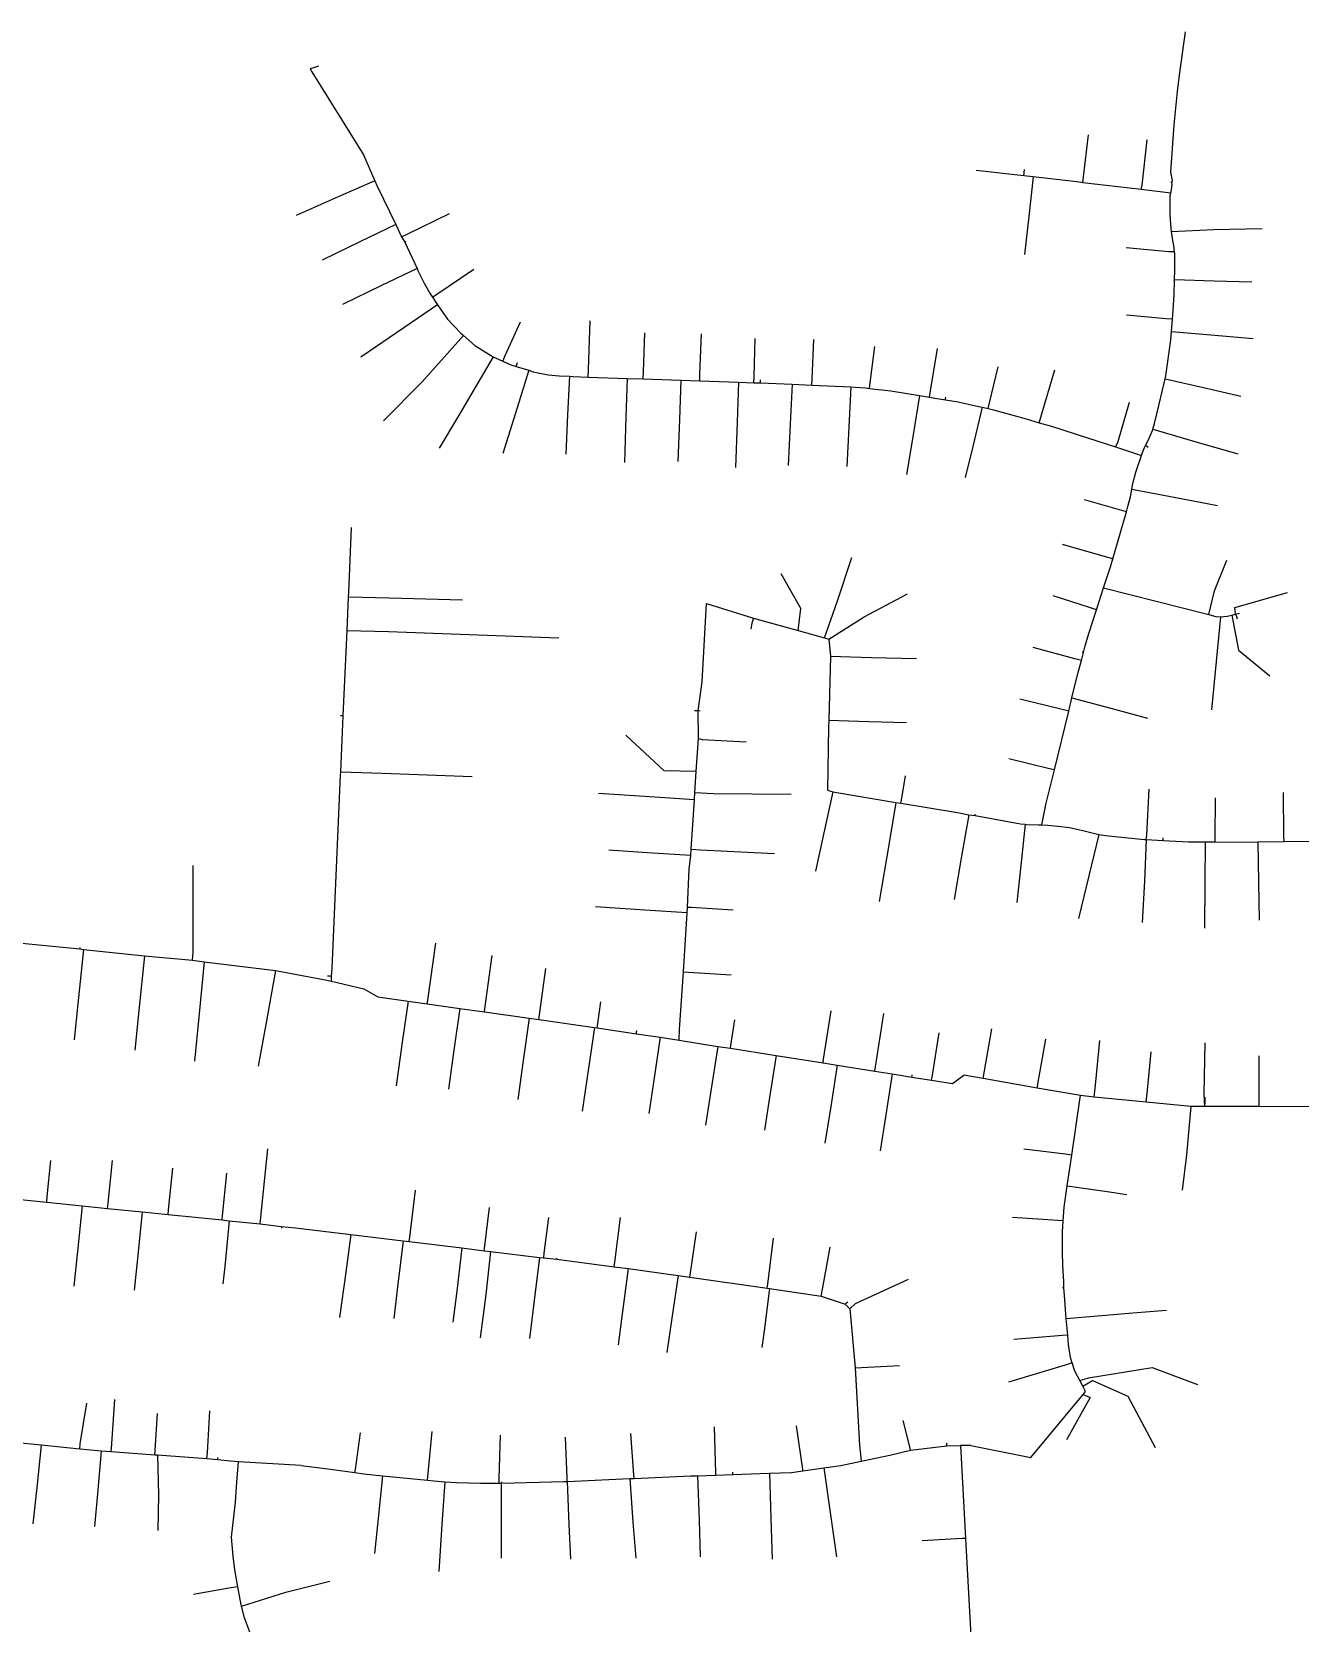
# Model space of a CAD drawing. Header units: inches. Extents: x 1024943 to 1043005, y 1856303 to 1868730.
# Drawn here: x 1035891 to 1037599, y 1866579 to 1868723 of the extents above; entities that cross this region are included whole.
import ezdxf

# ---------------------------------------------------------------- set-up
doc = ezdxf.new("R2010")
doc.units = ezdxf.units.IN
doc.header["$MEASUREMENT"] = 0
doc.layers.add('Water_Network', color=130, linetype='Continuous')

msp = doc.modelspace()

# ---------------------------------------------------------------- linework, layer by layer
at = {"layer": 'Water_Network', "elevation": 0}
for points in [[(1037425.1, 1868533.8), (1037429.5, 1868597.5), (1037434.1, 1868642.5), (1037436.7, 1868664.7), (1037445, 1868722.9)], [(1036277.4, 1868676.7), (1036271.7, 1868674.8), (1036266, 1868672.9), (1036268.5, 1868668.9), (1036293.5, 1868628.5), (1036311.3, 1868599.7), (1036337.7, 1868557), (1036353, 1868522.3), (1036356.3, 1868515), (1036381.3, 1868463.4), (1036389.3, 1868446.8), (1036393.6, 1868439.4)], [(1037307.6, 1868527.7), (1037314.3, 1868584.2)], [(1037386.8, 1868516.2), (1037393.3, 1868577.4)], [(1037425.1, 1868505.7), (1037385.2, 1868510.4), (1037306.7, 1868519.7), (1037298.5, 1868520.7), (1037239.9, 1868527.4), (1037227.2, 1868528.8), (1037163.1, 1868536.1)], [(1037227.2, 1868528.8), (1037228.2, 1868537.5)], [(1037426.7, 1868520.1), (1037427.4, 1868522.7), (1037425.1, 1868533.8)], [(1036353, 1868522.3), (1036303.9, 1868500.5)], [(1037239.9, 1868527.4), (1037233.9, 1868474.2)], [(1037306.7, 1868519.7), (1037307.6, 1868527.7)], [(1037385.2, 1868510.4), (1037386.8, 1868516.2)], [(1037426.7, 1868520.1), (1037425.8, 1868520.1), (1037425, 1868520.2)], [(1037425.1, 1868505.7), (1037425.9, 1868510.2), (1037427.1, 1868517.5), (1037426.7, 1868520.1)], [(1036303.9, 1868500.5), (1036247, 1868475.3)], [(1037398, 1868179.5), (1037400.5, 1868186), (1037400.9, 1868187.5), (1037403.2, 1868195.4), (1037409.5, 1868221.2), (1037417.4, 1868255.6), (1037418.3, 1868259.6), (1037425.1, 1868307.8), (1037426.1, 1868319.1), (1037427.5, 1868335.8), (1037428, 1868341.3), (1037429.6, 1868368.5), (1037430.2, 1868389.1), (1037430.6, 1868402.3), (1037430.4, 1868424.3), (1037430.2, 1868426.7), (1037429.3, 1868435), (1037427.6, 1868444.3), (1037426.3, 1868453.9), (1037425.7, 1868458.4), (1037424.3, 1868476), (1037424.1, 1868489.7), (1037424.4, 1868502.2), (1037425.1, 1868505.7)], [(1036396.8, 1868450.4), (1036453.9, 1868478.1)], [(1037233.9, 1868474.2), (1037228, 1868422.8)], [(1036381.3, 1868463.4), (1036333, 1868440)], [(1036389.3, 1868446.8), (1036396.8, 1868450.4)], [(1037426.3, 1868453.9), (1037483.1, 1868456.7)], [(1037483.1, 1868456.7), (1037548.1, 1868458.1)], [(1036333, 1868440), (1036282.4, 1868415.4)], [(1036393.6, 1868439.4), (1036394.4, 1868439.8), (1036395.3, 1868440.3)], [(1036393.6, 1868439.4), (1036410, 1868404.2), (1036411.3, 1868401.5), (1036419.8, 1868384.5), (1036427.1, 1868370.9), (1036430.9, 1868365.3), (1036437.7, 1868355.2), (1036450.9, 1868335.9), (1036469, 1868316.8), (1036472.6, 1868313.7), (1036487.8, 1868300.5), (1036512.4, 1868285.2), (1036525.4, 1868279.4), (1036536.4, 1868274.5), (1036543.6, 1868272.2)], [(1037422.7, 1868426.6), (1037365.1, 1868431.8)], [(1037430.2, 1868426.7), (1037422.7, 1868426.6)], [(1036410, 1868404.2), (1036361.4, 1868380.6)], [(1036436.8, 1868369.3), (1036486.6, 1868403.2)], [(1037430.2, 1868389.1), (1037483.7, 1868387.5)], [(1037483.7, 1868387.5), (1037534.5, 1868386)], [(1036361.4, 1868380.6), (1036309.6, 1868355.5)], [(1036430.9, 1868365.3), (1036436.8, 1868369.3)], [(1036437.7, 1868355.2), (1036392.2, 1868324.3)], [(1037418.8, 1868336.5), (1037365.6, 1868341.1)], [(1036392.2, 1868324.3), (1036334.1, 1868284.7)], [(1036529.2, 1868287.8), (1036549.2, 1868332.4)], [(1036640.9, 1868268), (1036643.1, 1868333.8)], [(1036714.8, 1868264.8), (1036716.7, 1868317.4)], [(1037427.5, 1868335.8), (1037418.8, 1868336.5)], [(1037426.1, 1868319.1), (1037479.1, 1868314.6)], [(1036472.6, 1868313.7), (1036417, 1868251.3)], [(1036791, 1868261.6), (1036792.9, 1868316.1)], [(1036863.9, 1868258.6), (1036865.6, 1868309.7)], [(1036942, 1868255.3), (1036944.6, 1868308.4)], [(1037020.5, 1868250.2), (1037026.4, 1868298.8)], [(1037101.5, 1868239.3), (1037110.8, 1868296.1)], [(1037479.1, 1868314.6), (1037535.9, 1868309.7)], [(1036512.4, 1868285.2), (1036465.7, 1868205.8)], [(1036525.4, 1868279.4), (1036529.2, 1868287.8)], [(1036543.6, 1868272.2), (1036544.4, 1868274.9)], [(1036544.4, 1868274.9), (1036545.2, 1868277.5)], [(1036543.6, 1868272.2), (1036560.4, 1868267), (1036566.6, 1868265.1), (1036586.7, 1868260.9), (1036601.3, 1868259.5), (1036615.2, 1868258.9), (1036620.5, 1868258.6), (1036640.5, 1868257.9), (1036693.1, 1868256.1), (1036714.5, 1868255.4), (1036765.2, 1868253.6), (1036790.7, 1868252.7), (1036843, 1868250.9), (1036863.6, 1868250.2), (1036872.5, 1868249.9)], [(1036560.4, 1868267), (1036544.8, 1868216.5)], [(1036615.2, 1868258.9), (1036612.7, 1868207)], [(1036640.5, 1868257.9), (1036640.9, 1868268)], [(1036693.1, 1868256.1), (1036691.3, 1868203.7)], [(1036714.5, 1868255.4), (1036714.8, 1868264.8)], [(1036765.2, 1868253.6), (1036763.4, 1868200.7)], [(1036790.7, 1868252.7), (1036791, 1868261.6)], [(1036863.6, 1868250.2), (1036863.9, 1868258.6)], [(1036872.6, 1868252.1), (1036872.7, 1868254.2)], [(1036941.6, 1868247.1), (1036942, 1868255.3)], [(1037180.9, 1868223), (1037192.6, 1868271.6)], [(1037250.2, 1868203.8), (1037268.9, 1868267.5)], [(1037417.4, 1868255.6), (1037469.4, 1868243.6)], [(1036417, 1868251.3), (1036365, 1868198.7)], [(1036843, 1868250.9), (1036841.2, 1868197.3)], [(1036872.5, 1868249.9), (1036872.6, 1868252.1)], [(1036872.5, 1868249.9), (1036915.3, 1868248.4), (1036941.6, 1868247.1), (1036994.2, 1868244.5), (1037000.3, 1868244.2), (1037014, 1868243.3), (1037019.5, 1868242.6), (1037048, 1868239.1), (1037086.8, 1868232.8), (1037100.1, 1868230.6), (1037107.4, 1868229.4)], [(1036915.3, 1868248.4), (1036912.6, 1868194.3)], [(1036994.2, 1868244.5), (1036991.5, 1868190.3)], [(1037019.5, 1868242.6), (1037020.5, 1868250.2)], [(1037086.8, 1868232.8), (1037078.1, 1868180.2)], [(1037100.1, 1868230.6), (1037101.5, 1868239.3)], [(1037469.4, 1868243.6), (1037519.5, 1868232.1)], [(1036544.8, 1868216.5), (1036525.7, 1868155.1)], [(1037107.4, 1868229.4), (1037121.6, 1868227.2)], [(1037121.6, 1868227.2), (1037121.9, 1868229.1)], [(1037121.6, 1868227.2), (1037139, 1868224.6), (1037166.8, 1868218.3), (1037171.1, 1868217.2), (1037179, 1868215.3), (1037186.4, 1868213.5), (1037230.5, 1868201.5), (1037248, 1868196.4), (1037264.6, 1868191.5), (1037313.2, 1868176.2), (1037350.7, 1868163.8), (1037385.5, 1868152.3)], [(1037121.9, 1868229.1), (1037122.2, 1868230.9)], [(1037171.1, 1868217.2), (1037158.4, 1868164.4)], [(1037179, 1868215.3), (1037180.9, 1868223)], [(1037353.7, 1868169.9), (1037369.7, 1868223.9)], [(1036465.7, 1868205.8), (1036439.9, 1868161.9)], [(1036612.7, 1868207), (1036610.2, 1868153.8)], [(1036691.3, 1868203.7), (1036689.2, 1868142.9)], [(1036763.4, 1868200.7), (1036761.4, 1868144.2)], [(1036841.2, 1868197.3), (1036839.1, 1868136)], [(1036912.6, 1868194.3), (1036909.9, 1868138.8)], [(1036991.5, 1868190.3), (1036988.9, 1868137.4)], [(1037248, 1868196.4), (1037250.2, 1868203.8)], [(1037078.1, 1868180.2), (1037069.3, 1868126.5)], [(1037350.7, 1868163.8), (1037353.7, 1868169.9)], [(1037391, 1868165.5), (1037394.8, 1868172.6), (1037398, 1868179.5)], [(1037400.9, 1868187.5), (1037454.3, 1868172.1)], [(1037454.3, 1868172.1), (1037515.5, 1868154.4)], [(1037158.4, 1868164.4), (1037148.3, 1868122.4)], [(1037334.7, 1867973.9), (1037343.8, 1868002.1), (1037346.9, 1868012.8), (1037365.4, 1868076.4), (1037367.5, 1868083.6), (1037370.8, 1868096.4), (1037372.7, 1868106.7), (1037374.2, 1868114.7), (1037378.2, 1868129.8), (1037381.1, 1868139.1), (1037384.6, 1868149.7), (1037385.5, 1868152.3)], [(1037385.5, 1868152.3), (1037387, 1868156.2), (1037389.7, 1868163), (1037391, 1868165.5)], [(1037391, 1868165.5), (1037392.8, 1868164.6)], [(1037392.8, 1868164.6), (1037394.6, 1868163.6)], [(1037372.7, 1868106.7), (1037431.8, 1868095.5)], [(1037359.2, 1868078.2), (1037309, 1868092.3)], [(1037431.8, 1868095.5), (1037488.2, 1868084.9)], [(1037365.4, 1868076.4), (1037359.2, 1868078.2)], [(1036318, 1867967.6), (1036321.9, 1868055.4)], [(1037337.3, 1868015.6), (1037279.1, 1868032.5)], [(1036975.9, 1867955.2), (1036995.7, 1868014.8)], [(1037346.9, 1868012.8), (1037337.3, 1868015.6)], [(1037483.9, 1867969.9), (1037500.5, 1868011.4)], [(1036927.1, 1867946.3), (1036900.4, 1867993)], [(1036310.6, 1867801.4), (1036315.7, 1867916.5), (1036317.7, 1867961.9), (1036318, 1867967.6)], [(1036317.7, 1867961.9), (1036372.4, 1867960.4)], [(1036372.4, 1867960.4), (1036471.2, 1867957.6)], [(1036959, 1867906.4), (1036975.9, 1867955.2)], [(1037012.3, 1867935), (1037070.6, 1867965.8)], [(1037315.5, 1867947.4), (1037266.8, 1867963)], [(1037307.6, 1867886.8), (1037310, 1867895.6), (1037314.9, 1867912.5), (1037325.2, 1867944.3), (1037334.7, 1867973.9)], [(1037334.7, 1867973.9), (1037476.2, 1867937.9), (1037477.6, 1867937.6), (1037486, 1867935.3), (1037491.9, 1867934.8), (1037501, 1867935.6), (1037507.5, 1867937.3), (1037512.3, 1867938.5)], [(1037476.2, 1867937.9), (1037483.9, 1867969.9)], [(1037511.2, 1867947.4), (1037582.2, 1867967.8)], [(1036793.8, 1867847.1), (1036799.9, 1867952.7), (1036863.2, 1867933), (1036923.2, 1867916.4), (1036959, 1867906.4), (1036964.4, 1867904.9), (1036967, 1867881.7), (1036964.7, 1867795.6), (1036964, 1867786.6)], [(1036863.2, 1867933), (1036861.1, 1867926.5)], [(1036923.2, 1867916.4), (1036927.1, 1867946.3)], [(1036964.4, 1867904.9), (1037012.3, 1867935)], [(1037325.2, 1867944.3), (1037315.5, 1867947.4)], [(1037491.9, 1867934.8), (1037484.9, 1867860.7)], [(1037507.5, 1867937.3), (1037516.4, 1867890)], [(1037512.3, 1867938.5), (1037511.2, 1867947.4)], [(1037512.3, 1867938.5), (1037517.5, 1867939.7)], [(1037512.3, 1867938.5), (1037513.7, 1867935.5)], [(1037513.7, 1867935.5), (1037514.5, 1867932.3)], [(1036315.7, 1867916.5), (1036371.5, 1867915.3)], [(1036371.5, 1867915.3), (1036601.1, 1867906.4)], [(1036861.1, 1867926.5), (1036859.5, 1867918.1)], [(1037295.8, 1867878.5), (1037239.6, 1867893.6)], [(1037516.4, 1867890), (1037558.5, 1867855.6)], [(1036967, 1867881.7), (1037021.9, 1867880.2)], [(1037021.9, 1867880.2), (1037082.9, 1867878.6)], [(1037257.5, 1867684.1), (1037268.4, 1867728.7), (1037287.7, 1867808), (1037292.1, 1867825.9), (1037300, 1867858.4), (1037304.8, 1867876.1), (1037307.6, 1867886.8)], [(1037304.8, 1867876.1), (1037295.8, 1867878.5)], [(1037307.6, 1867886.8), (1037306.6, 1867887.1), (1037305.6, 1867887.4)], [(1036776.6, 1867595.2), (1036778.8, 1867613.3), (1036779.3, 1867621.9), (1036783.6, 1867688.4), (1036784.2, 1867698.3), (1036786.1, 1867726.6), (1036788.9, 1867770.8), (1036788.8, 1867808.1), (1036793.8, 1867847.1)], [(1037484.9, 1867860.7), (1037480, 1867809.8)], [(1037292.1, 1867825.9), (1037344.5, 1867811.7)], [(1036788.8, 1867808.1), (1036783.9, 1867808.4)], [(1036791.3, 1867808), (1036788.8, 1867808.1)], [(1037278.7, 1867810.2), (1037221.9, 1867824.1)], [(1037287.7, 1867808), (1037278.7, 1867810.2)], [(1037344.5, 1867811.7), (1037394, 1867798.2)], [(1036295.5, 1867461.6), (1036307.1, 1867721.7), (1036307.3, 1867726.3), (1036310.6, 1867801.4)], [(1036308.8, 1867801.5), (1036307, 1867801.6)], [(1036310.6, 1867801.4), (1036308.8, 1867801.5)], [(1036964, 1867786.6), (1036962.7, 1867701.2), (1036969.8, 1867699), (1037054.7, 1867684.9), (1037061.8, 1867683.7), (1037137.7, 1867671.1)], [(1036964.7, 1867795.6), (1037018.4, 1867794.1)], [(1037018.4, 1867794.1), (1037069.3, 1867792.7)], [(1036743, 1867727.5), (1036691.2, 1867775.7)], [(1036788.9, 1867770.8), (1036793.9, 1867769.7)], [(1036793.9, 1867769.7), (1036853.2, 1867766.7)], [(1037261.6, 1867730.3), (1037206.9, 1867743.7)], [(1036307.3, 1867726.3), (1036362.9, 1867724.3)], [(1036362.9, 1867724.3), (1036484.2, 1867719.9)], [(1036786.1, 1867726.6), (1036743, 1867727.5)], [(1037062.5, 1867688), (1037067.9, 1867720.5)], [(1037268.4, 1867728.7), (1037261.6, 1867730.3)], [(1036723.4, 1867692.3), (1036654.4, 1867696.7)], [(1036784.2, 1867698.3), (1036809.3, 1867696.9)], [(1036809.3, 1867696.9), (1036914, 1867696)], [(1036969.8, 1867699), (1036957.8, 1867643.7)], [(1037393, 1867640.9), (1037396.2, 1867702.8)], [(1037577.6, 1867639.7), (1037576.8, 1867698.1)], [(1036783.6, 1867688.4), (1036723.4, 1867692.3)], [(1037054.7, 1867684.9), (1037045.2, 1867627.9)], [(1037061.8, 1867683.7), (1037062.5, 1867688)], [(1037251.5, 1867654.5), (1037257.5, 1867684.1)], [(1037485.1, 1867638.2), (1037485.5, 1867691.2)], [(1037137.7, 1867671.1), (1037153.3, 1867668.3), (1037161.5, 1867667.3)], [(1037153.3, 1867668.3), (1037143.5, 1867612.3)], [(1037161.5, 1867667.3), (1037161.7, 1867668.1), (1037161.8, 1867668.9)], [(1037161.5, 1867667.3), (1037222.9, 1867656.1), (1037229, 1867655.5), (1037230.7, 1867655.3), (1037247, 1867654.7), (1037251.5, 1867654.5)], [(1037229, 1867655.5), (1037223.1, 1867599.7)], [(1037251.5, 1867654.5), (1037259.7, 1867654.2), (1037273, 1867653.1), (1037288.7, 1867650.9), (1037299.2, 1867648.9), (1037310.5, 1867646.2), (1037328.2, 1867641.7), (1037341.2, 1867639.8), (1037389.6, 1867634.9), (1037392, 1867634.8), (1037414.7, 1867633.6)], [(1036957.8, 1867643.7), (1036946.7, 1867592.5)], [(1037328.2, 1867641.7), (1037314.8, 1867586)], [(1037392, 1867634.8), (1037389.6, 1867578.9)], [(1037392, 1867634.8), (1037393, 1867640.9)], [(1037414.7, 1867633.6), (1037414.8, 1867635.5)], [(1037414.7, 1867633.6), (1037448.8, 1867631.9), (1037471.3, 1867631.7), (1037485, 1867631.6), (1037516.4, 1867631.4), (1037542.6, 1867631.7), (1037577.7, 1867632.2), (1037620.1, 1867632.8), (1037658, 1867633.4), (1037743.1, 1867634.5)], [(1037414.8, 1867635.5), (1037414.9, 1867637.2)], [(1037471.3, 1867631.7), (1037470.9, 1867576)], [(1037485, 1867631.6), (1037485.1, 1867638.2)], [(1037542.6, 1867631.7), (1037543.3, 1867577)], [(1037577.7, 1867632.2), (1037577.6, 1867639.7)], [(1036719.8, 1867617.1), (1036668.1, 1867620.4)], [(1036778.8, 1867613.3), (1036719.8, 1867617.1)], [(1036779.3, 1867621.9), (1036791.9, 1867620.9)], [(1036791.9, 1867620.9), (1036891.5, 1867616.3)], [(1037045.2, 1867627.9), (1037032.5, 1867551.6)], [(1037143.5, 1867612.3), (1037133.3, 1867554.3)], [(1036108.3, 1867483.2), (1036108.3, 1867599.8)], [(1036763.6, 1867379), (1036768.7, 1867456.7), (1036773.8, 1867536.2), (1036774.3, 1867544), (1036776.6, 1867595.2)], [(1037223.1, 1867599.7), (1037217.8, 1867550.3)], [(1037314.8, 1867586), (1037300.9, 1867528.5)], [(1037389.6, 1867578.9), (1037386.7, 1867523)], [(1037470.9, 1867576), (1037470.5, 1867515.5)], [(1037543.3, 1867577), (1037544.1, 1867526.4)], [(1035558.4, 1867528.2), (1035561.5, 1867527.9), (1035642.5, 1867519.5), (1035719.9, 1867511.5), (1035807.5, 1867502.4), (1035882.1, 1867494.7), (1035956, 1867487.7)], [(1035558.4, 1867528.2), (1035561.5, 1867527.9), (1035642.5, 1867519.5), (1035719.9, 1867511.5), (1035807.5, 1867502.4), (1035882.1, 1867494.7), (1035956, 1867487.7)], [(1036716.8, 1867539.9), (1036650.4, 1867544.1)], [(1036773.8, 1867536.2), (1036716.8, 1867539.9)], [(1036774.3, 1867544), (1036779, 1867543.7)], [(1036779, 1867543.7), (1036835.6, 1867540.1)], [(1035960.7, 1867486.6), (1035953.1, 1867413.7)], [(1035956, 1867487.7), (1035956.1, 1867488.7), (1035956.2, 1867489.6)], [(1035956, 1867487.7), (1035960.7, 1867486.6), (1036042.9, 1867478.1), (1036107.8, 1867472.2)], [(1035956, 1867487.7), (1035960.7, 1867486.6), (1036042.9, 1867478.1), (1036107.8, 1867472.2)], [(1036107.8, 1867472.2), (1036108.3, 1867483.2)], [(1036424.4, 1867418.5), (1036435.1, 1867495.1)], [(1036042.9, 1867478.1), (1036035.3, 1867404.6)], [(1036107.8, 1867472.2), (1036123.3, 1867470.3), (1036219.5, 1867458.3), (1036284.2, 1867446.4)], [(1036107.8, 1867472.2), (1036123.3, 1867470.3), (1036219.5, 1867458.3), (1036284.2, 1867446.4)], [(1036123.3, 1867470.3), (1036116.3, 1867395.6)], [(1036295, 1867450.6), (1036295.5, 1867461.6)], [(1036501.3, 1867406.8), (1036511.4, 1867478.7)], [(1036574.4, 1867395.8), (1036583.6, 1867461)], [(1036219.5, 1867458.3), (1036206.2, 1867385.6)], [(1036284.2, 1867446.4), (1036294.7, 1867443.9)], [(1036284.2, 1867446.4), (1036294.7, 1867443.9)], [(1036292.3, 1867450.7), (1036289.6, 1867450.8)], [(1036295, 1867450.6), (1036292.3, 1867450.7)], [(1036294.7, 1867443.9), (1036295, 1867450.6)], [(1036294.7, 1867443.9), (1036338.4, 1867433.6), (1036357.4, 1867422.9)], [(1036294.7, 1867443.9), (1036338.4, 1867433.6), (1036357.4, 1867422.9)], [(1036768.7, 1867456.7), (1036775.5, 1867456.3)], [(1036775.5, 1867456.3), (1036833, 1867452.6)], [(1036357.4, 1867422.9), (1036398, 1867417.2), (1036423.7, 1867413.6), (1036467.6, 1867407.4), (1036500.7, 1867402.8), (1036561.1, 1867394.3), (1036574, 1867392.5), (1036648.8, 1867381.6), (1036652.6, 1867381.1), (1036705.4, 1867373.3)], [(1036357.4, 1867422.9), (1036398, 1867417.2), (1036423.7, 1867413.6), (1036467.6, 1867407.4), (1036500.7, 1867402.8), (1036561.1, 1867394.3), (1036574, 1867392.5), (1036648.8, 1867381.6), (1036652.6, 1867381.1), (1036705.4, 1867373.3)], [(1036398, 1867417.2), (1036390.2, 1867361.8)], [(1036423.7, 1867413.6), (1036424.4, 1867418.5)], [(1035953.1, 1867413.7), (1035948.1, 1867365)], [(1036035.3, 1867404.6), (1036029.8, 1867351.4)], [(1036116.3, 1867395.6), (1036110.2, 1867336.4)], [(1036467.6, 1867407.4), (1036459.7, 1867351.3)], [(1036500.7, 1867402.8), (1036501.3, 1867406.8)], [(1036574, 1867392.5), (1036574.4, 1867395.8)], [(1036653, 1867384), (1036657.6, 1867416.3)], [(1036957.6, 1867338.9), (1036967.9, 1867404.1)], [(1037027.5, 1867328.6), (1037038.8, 1867400.7)], [(1036206.2, 1867385.6), (1036196, 1867329.6)], [(1036561.1, 1867394.3), (1036553.1, 1867337.2)], [(1036648.8, 1867381.6), (1036640.3, 1867323.9)], [(1036652.6, 1867381.1), (1036653, 1867384)], [(1036705.4, 1867373.3), (1036705.7, 1867375.5)], [(1036705.7, 1867375.5), (1036706, 1867377.6)], [(1036763.2, 1867364.6), (1036763.6, 1867379)], [(1036832.7, 1867357.3), (1036838.2, 1867392)], [(1037104.2, 1867317.3), (1037113.2, 1867374.7)], [(1037174.3, 1867323.5), (1037184.2, 1867379.9)], [(1036390.2, 1867361.8), (1036382, 1867303)], [(1036705.4, 1867373.3), (1036737.4, 1867368.6), (1036763.2, 1867364.6)], [(1036705.4, 1867373.3), (1036737.4, 1867368.6), (1036763.2, 1867364.6)], [(1036737.4, 1867368.6), (1036728.9, 1867310.7)], [(1036763.2, 1867364.6), (1036815.1, 1867356.3), (1036832.1, 1867353.7), (1036893.9, 1867343.9), (1036956.8, 1867334), (1036975.9, 1867330.9), (1037026.6, 1867322.9), (1037050, 1867319.2), (1037076.4, 1867315)], [(1036763.2, 1867364.6), (1036815.1, 1867356.3), (1036832.1, 1867353.7), (1036893.9, 1867343.9), (1036956.8, 1867334), (1036975.9, 1867330.9), (1037026.6, 1867322.9), (1037050, 1867319.2), (1037076.4, 1867315)], [(1036815.1, 1867356.3), (1036806.1, 1867299)], [(1036832.1, 1867353.7), (1036832.7, 1867357.3)], [(1037247.5, 1867313), (1037256.8, 1867366.1)], [(1037323.6, 1867304), (1037329.5, 1867364.3)], [(1037469.9, 1867292.2), (1037471.4, 1867360.9)], [(1036459.7, 1867351.3), (1036452.3, 1867298.6)], [(1036553.1, 1867337.2), (1036545.8, 1867284.8)], [(1036893.9, 1867343.9), (1036884.9, 1867287.3)], [(1036956.8, 1867334), (1036957.6, 1867338.9)], [(1037393.7, 1867297.3), (1037398.7, 1867348.8)], [(1037544, 1867288.3), (1037544, 1867343.6)], [(1036640.3, 1867323.9), (1036632.3, 1867269.2)], [(1036728.9, 1867310.7), (1036722.2, 1867265.7)], [(1036975.9, 1867330.9), (1036967.1, 1867275.2)], [(1037026.6, 1867322.9), (1037027.5, 1867328.6)], [(1037050, 1867319.2), (1037041.3, 1867264.2)], [(1037076.4, 1867315), (1037076.7, 1867316.5)], [(1037076.4, 1867315), (1037103.1, 1867310.8), (1037131.3, 1867306.4)], [(1037076.4, 1867315), (1037103.1, 1867310.8), (1037131.3, 1867306.4)], [(1037076.7, 1867316.5), (1037076.9, 1867317.9)], [(1037103.1, 1867310.8), (1037104.2, 1867317.3)], [(1037131.3, 1867306.4), (1037146.4, 1867317.4)], [(1037131.3, 1867306.4), (1037146.4, 1867317.4)], [(1037303.6, 1867290.2), (1037245.2, 1867300), (1037172.4, 1867312.8), (1037146.4, 1867317.4)], [(1037303.6, 1867290.2), (1037245.2, 1867300), (1037172.4, 1867312.8), (1037146.4, 1867317.4)], [(1037172.4, 1867312.8), (1037174.3, 1867323.5)], [(1037245.2, 1867300), (1037247.5, 1867313)], [(1036806.1, 1867299), (1036798.4, 1867250.2)], [(1037280.9, 1867031.2), (1037281.2, 1867038.9), (1037279.6, 1867061), (1037279.2, 1867079.2), (1037279.5, 1867106.5), (1037280.4, 1867121.4), (1037281.5, 1867139.5), (1037285.7, 1867168.5), (1037291.8, 1867209.8), (1037303.2, 1867287.5), (1037303.5, 1867289.8), (1037303.6, 1867290.2)], [(1037470.9, 1867275.2), (1037452.1, 1867275.2), (1037392.1, 1867281.1), (1037322, 1867287.9), (1037303.6, 1867290.2)], [(1037470.9, 1867275.2), (1037452.1, 1867275.2), (1037392.1, 1867281.1), (1037322, 1867287.9), (1037303.6, 1867290.2)], [(1037322, 1867287.9), (1037323.6, 1867304)], [(1037392.1, 1867281.1), (1037393.7, 1867297.3)], [(1037470.9, 1867275.2), (1037469.9, 1867292.2)], [(1036884.9, 1867287.3), (1036877.9, 1867243.2)], [(1036967.1, 1867275.2), (1036959.3, 1867225.9)], [(1037452.1, 1867275.2), (1037446.5, 1867210)], [(1037470.9, 1867275.2), (1037471.6, 1867281.4)], [(1037752.4, 1867274.8), (1037685.8, 1867274.9), (1037616.6, 1867275), (1037544, 1867275.1), (1037470.9, 1867275.2)], [(1037752.4, 1867274.8), (1037685.8, 1867274.9), (1037616.6, 1867275), (1037544, 1867275.1), (1037470.9, 1867275.2)], [(1037471.6, 1867281.4), (1037471.6, 1867287.7)], [(1037544, 1867275.1), (1037544, 1867288.3)], [(1037041.3, 1867264.2), (1037033.7, 1867215.6)], [(1036199.4, 1867121.9), (1036209.2, 1867218.2)], [(1037283.2, 1867211), (1037227.1, 1867218)], [(1037291.8, 1867209.8), (1037283.2, 1867211)], [(1037446.5, 1867210), (1037440.4, 1867162.7)], [(1035911.9, 1867154.2), (1035916.8, 1867202.7)], [(1035994, 1867145.1), (1035999.8, 1867202.7)], [(1036075.4, 1867136), (1036081.1, 1867192.3)], [(1036148, 1867127.8), (1036153.8, 1867185.4)], [(1036400.2, 1867099.2), (1036407.9, 1867162.7)], [(1037285.7, 1867168.5), (1037339.5, 1867160.6)], [(1037339.5, 1867160.6), (1037365.8, 1867156.7)], [(1035839.4, 1867153.8), (1035871.3, 1867150.5), (1035911.4, 1867146.5), (1035958.9, 1867141.6), (1035993.3, 1867138.1), (1036039.9, 1867133.4), (1036074.8, 1867129.9), (1036147.4, 1867122.5), (1036157.2, 1867121.5), (1036198.9, 1867117.3), (1036227.5, 1867113.6)], [(1035911.4, 1867146.5), (1035911.9, 1867154.2)], [(1035958.9, 1867141.6), (1035953.1, 1867084.4)], [(1035993.3, 1867138.1), (1035994, 1867145.1)], [(1036501.4, 1867087.4), (1036507.7, 1867139.4)], [(1036039.9, 1867133.4), (1036034, 1867074.4)], [(1036074.8, 1867129.9), (1036075.4, 1867136)], [(1036147.4, 1867122.5), (1036148, 1867127.8)], [(1036157.2, 1867121.5), (1036151, 1867059.9)], [(1036198.9, 1867117.3), (1036199.4, 1867121.9)], [(1036581.4, 1867077.7), (1036587.3, 1867125.6)], [(1036676.2, 1867065.6), (1036684.2, 1867125.6)], [(1037272.9, 1867121.9), (1037211.9, 1867125.6)], [(1037280.4, 1867121.4), (1037272.9, 1867121.9)], [(1036227.5, 1867113.6), (1036227.4, 1867112.6), (1036227.3, 1867111.5)], [(1036227.5, 1867113.6), (1036246.2, 1867112)], [(1036246.2, 1867112), (1036320.7, 1867103), (1036391.4, 1867094.4), (1036399.5, 1867093.4), (1036470.4, 1867084.8), (1036500.6, 1867081.1), (1036509.1, 1867080.1), (1036574.8, 1867072.1), (1036580.6, 1867071.4), (1036598.4, 1867069.7)], [(1036320.7, 1867103), (1036314.1, 1867052.3)], [(1036399.5, 1867093.4), (1036400.2, 1867099.2)], [(1036778.5, 1867051.4), (1036786.6, 1867106.6)], [(1036882.3, 1867036.1), (1036890.1, 1867097.9)], [(1035953.1, 1867084.4), (1035947.9, 1867033.1)], [(1036034, 1867074.4), (1036029.2, 1867027.9)], [(1036391.4, 1867094.4), (1036384.3, 1867036)], [(1036470.4, 1867084.8), (1036463.4, 1867026.5)], [(1036500.6, 1867081.1), (1036501.4, 1867087.4)], [(1036509.1, 1867080.1), (1036502.5, 1867021.9)], [(1036580.6, 1867071.4), (1036581.4, 1867077.7)], [(1036956.6, 1867031.6), (1036966.2, 1867085.8)], [(1036151, 1867059.9), (1036148.6, 1867036.6)], [(1036574.8, 1867072.1), (1036567.7, 1867014.2)], [(1036598.4, 1867069.7), (1036598.5, 1867070.6), (1036598.6, 1867071.4)], [(1036598.4, 1867069.7), (1036675.4, 1867059.4), (1036694.3, 1867056.9), (1036761.7, 1867047.8), (1036777.6, 1867045.5), (1036881.6, 1867030.4), (1036884.5, 1867030), (1036954.5, 1867019.8), (1036986.8, 1867009.2)], [(1036675.4, 1867059.4), (1036676.2, 1867065.6)], [(1036694.3, 1867056.9), (1036686.7, 1866999.2)], [(1036314.1, 1867052.3), (1036305.5, 1866990.9)], [(1036384.3, 1867036), (1036378.7, 1866989.9)], [(1036761.7, 1867047.8), (1036753.3, 1866990.2)], [(1036777.6, 1867045.5), (1036778.5, 1867051.4)], [(1036881.6, 1867030.4), (1036882.3, 1867036.1)], [(1036954.5, 1867019.8), (1036956.6, 1867031.6)], [(1037000.5, 1867009.8), (1037071.7, 1867042.5)], [(1036463.4, 1867026.5), (1036458.3, 1866984.7)], [(1036502.5, 1867021.9), (1036494.9, 1866963.9)], [(1036567.7, 1867014.2), (1036561.3, 1866963)], [(1036884.5, 1867030), (1036877.3, 1866973.2)], [(1036986.8, 1867009.2), (1036988.4, 1867010.7)], [(1036988.4, 1867010.7), (1036990, 1867012.1)], [(1036992.9, 1867002.6), (1037000.5, 1867009.8)], [(1037155.9, 1866818.8), (1037236.5, 1866802.7), (1037307.1, 1866887.4), (1037310.4, 1866891.5), (1037309.1, 1866894), (1037306.7, 1866898.5), (1037302.6, 1866906), (1037295.8, 1866918.7), (1037292.3, 1866929.8), (1037289.9, 1866937.2), (1037287.3, 1866954.7), (1037286.3, 1866967.3), (1037284.4, 1866989.8), (1037281.8, 1867020.8), (1037280.9, 1867031.2)], [(1037280.9, 1867031.2), (1037280, 1867031.1), (1037279.1, 1867031.1)], [(1036686.7, 1866999.2), (1036680.7, 1866954.3)], [(1036753.3, 1866990.2), (1036746.5, 1866943.9)], [(1036986.8, 1867009.2), (1036992.9, 1867002.6), (1036999.9, 1866923.1), (1037006, 1866819.1)], [(1037284.4, 1866989.8), (1037374.1, 1866997.2)], [(1037374.1, 1866997.2), (1037419.5, 1867001)], [(1036877.3, 1866973.2), (1036874.5, 1866950.8)], [(1037286.3, 1866967.3), (1037279.5, 1866966.8)], [(1037279.5, 1866966.8), (1037213.7, 1866961.3)], [(1037008.6, 1866923.6), (1037059.6, 1866926.6)], [(1037282.9, 1866927), (1037206.7, 1866904.1)], [(1037292.3, 1866929.8), (1037282.9, 1866927)], [(1036999.9, 1866923.1), (1037008.6, 1866923.6)], [(1037302.6, 1866906), (1037314.4, 1866909.8), (1037400.2, 1866923.9)], [(1037306.7, 1866898.5), (1037319.9, 1866906.1), (1037367.2, 1866885)], [(1037400.2, 1866923.9), (1037461, 1866900.7)], [(1037316.6, 1866883.3), (1037284.5, 1866826.3)], [(1037307.1, 1866887.4), (1037316.6, 1866883.3)], [(1037367.2, 1866885), (1037403.9, 1866815.9)], [(1035956.4, 1866820.9), (1035965.2, 1866875.7)], [(1035998.4, 1866814.5), (1036003.2, 1866880.6)], [(1036057.3, 1866812.2), (1036060.4, 1866861.8)], [(1036128, 1866809), (1036130.9, 1866865.3)], [(1036812.5, 1866781.5), (1036810.5, 1866843.6)], [(1036929.5, 1866786.6), (1036921.2, 1866845.3)], [(1037073.5, 1866816.8), (1037064.8, 1866852.2)], [(1036141.4, 1866799.3), (1036127.1, 1866800.9), (1036060.6, 1866805.6), (1036056.9, 1866805.8), (1035998.1, 1866810.1), (1035984.5, 1866811.1), (1035955.9, 1866813.6), (1035903.9, 1866818.9), (1035867.5, 1866822.8), (1035831.1, 1866826.7), (1035788.5, 1866831.8)], [(1035903.9, 1866818.9), (1035897.8, 1866762.1)], [(1035955.9, 1866813.6), (1035956.4, 1866820.9)], [(1036327, 1866786.5), (1036333.7, 1866835.9)], [(1036424.4, 1866776.5), (1036430.6, 1866837.6)], [(1036520.8, 1866774), (1036522.3, 1866832.4)], [(1036612.2, 1866775.3), (1036609.8, 1866829.7)], [(1036702, 1866779.1), (1036698, 1866834.9)], [(1037006, 1866819.1), (1037008.3, 1866797.4)], [(1037046.9, 1866805.6), (1037074.6, 1866812.3), (1037123.7, 1866818.1)], [(1037123.6, 1866819.9), (1037123.6, 1866821.6)], [(1037123.7, 1866818.1), (1037123.6, 1866819.9)], [(1037123.7, 1866818.1), (1037142, 1866818.5)], [(1037155.9, 1866818.8), (1037142, 1866818.5)], [(1037142, 1866818.5), (1037148.8, 1866693.4), (1037158.6, 1866512.7)], [(1035984.5, 1866811.1), (1035979.5, 1866753.5)], [(1035998.1, 1866810.1), (1035998.4, 1866814.5)], [(1036056.9, 1866805.8), (1036057.3, 1866812.2)], [(1036060.6, 1866805.6), (1036061.7, 1866752.4)], [(1036127.1, 1866800.9), (1036128, 1866809)], [(1036141.4, 1866799.3), (1036141.6, 1866801)], [(1036158.8, 1866797.4), (1036141.4, 1866799.3)], [(1036141.6, 1866801), (1036141.8, 1866802.6)], [(1036169.4, 1866796.8), (1036158.8, 1866797.4)], [(1036253.2, 1866397), (1036232.8, 1866447.4), (1036217.8, 1866484.4), (1036194.6, 1866541.6), (1036192.5, 1866547.2), (1036177.7, 1866586.4), (1036173.5, 1866602.3), (1036173, 1866603.9), (1036168.7, 1866628.5), (1036165.1, 1866648.4), (1036164.3, 1866654.8), (1036162.3, 1866669.7), (1036160.1, 1866695.4), (1036165.7, 1866742.5), (1036167.3, 1866769.4), (1036169.4, 1866796.8)], [(1036254.1, 1866791.9), (1036169.4, 1866796.8)], [(1036835.5, 1866779.6), (1036884.5, 1866781.2), (1036914.2, 1866782.2), (1036929.8, 1866784.4), (1036957.9, 1866788.4), (1036980.9, 1866791.6), (1037008.3, 1866797.4)], [(1037008.3, 1866797.4), (1037046.9, 1866805.6)], [(1037074.6, 1866812.3), (1037073.5, 1866816.8)], [(1036254.1, 1866791.9), (1036293.4, 1866786.6), (1036326.4, 1866782.1), (1036338.2, 1866780.5), (1036363.4, 1866777.9), (1036424, 1866771.8), (1036432.8, 1866770.9), (1036447.5, 1866769.9), (1036463.2, 1866768.8), (1036495.4, 1866767.7), (1036520.6, 1866767.7), (1036523.5, 1866767.8)], [(1036326.4, 1866782.1), (1036327, 1866786.5)], [(1036363.4, 1866777.9), (1036357.5, 1866720.4)], [(1036424, 1866771.8), (1036424.4, 1866776.5)], [(1036520.6, 1866767.7), (1036520.8, 1866774)], [(1036523.5, 1866767.8), (1036524.2, 1866767.8), (1036607.9, 1866770.1), (1036612.1, 1866770.3), (1036696.4, 1866774.1), (1036702.6, 1866774.3), (1036778.2, 1866777.7), (1036787.9, 1866778), (1036812.6, 1866778.8), (1036835.5, 1866779.6)], [(1036612.1, 1866770.3), (1036612.2, 1866775.3)], [(1036696.4, 1866774.1), (1036700.7, 1866715.4)], [(1036702.6, 1866774.3), (1036702, 1866779.1)], [(1036787.9, 1866778), (1036789.8, 1866717.9)], [(1036812.6, 1866778.8), (1036812.5, 1866781.5)], [(1036835.5, 1866781.1), (1036835.4, 1866782.6)], [(1036835.5, 1866779.6), (1036835.5, 1866781.1)], [(1036884.5, 1866781.2), (1036886.5, 1866721)], [(1036929.8, 1866784.4), (1036929.5, 1866786.6)], [(1036957.9, 1866788.4), (1036966.8, 1866725.2)], [(1035897.8, 1866762.1), (1035892.5, 1866713)], [(1035979.5, 1866753.5), (1035975.6, 1866709.6)], [(1036447.5, 1866769.9), (1036443.6, 1866712.1)], [(1036523.5, 1866767.8), (1036523.2, 1866709.8)], [(1036524.2, 1866767.8), (1036524.1, 1866768.4), (1036524.1, 1866769.9)], [(1036612.1, 1866770.3), (1036614.6, 1866712.4)], [(1036061.7, 1866752.4), (1036061.1, 1866704.3)], [(1036357.5, 1866720.4), (1036352.8, 1866673.2)], [(1036443.6, 1866712.1), (1036439.3, 1866649)], [(1036523.2, 1866709.8), (1036523.3, 1866667.1)], [(1036614.6, 1866712.4), (1036616.7, 1866665.4)], [(1036700.7, 1866715.4), (1036704.9, 1866667.1)], [(1036789.8, 1866717.9), (1036791.4, 1866668.8)], [(1036886.5, 1866721), (1036888.3, 1866665.4)], [(1036966.8, 1866725.2), (1036974.8, 1866668.8)], [(1037144, 1866693.2), (1037090.2, 1866690.2)], [(1037148.8, 1866693.4), (1037144, 1866693.2)], [(1036156.4, 1866626.3), (1036108.8, 1866617.9)], [(1036168.7, 1866628.5), (1036156.4, 1866626.3)], [(1036233.5, 1866621.3), (1036292.4, 1866636)], [(1036173.5, 1866602.3), (1036233.5, 1866621.3)]]:
    msp.add_lwpolyline(points, dxfattribs=at)

doc.saveas('drawing.dxf')
